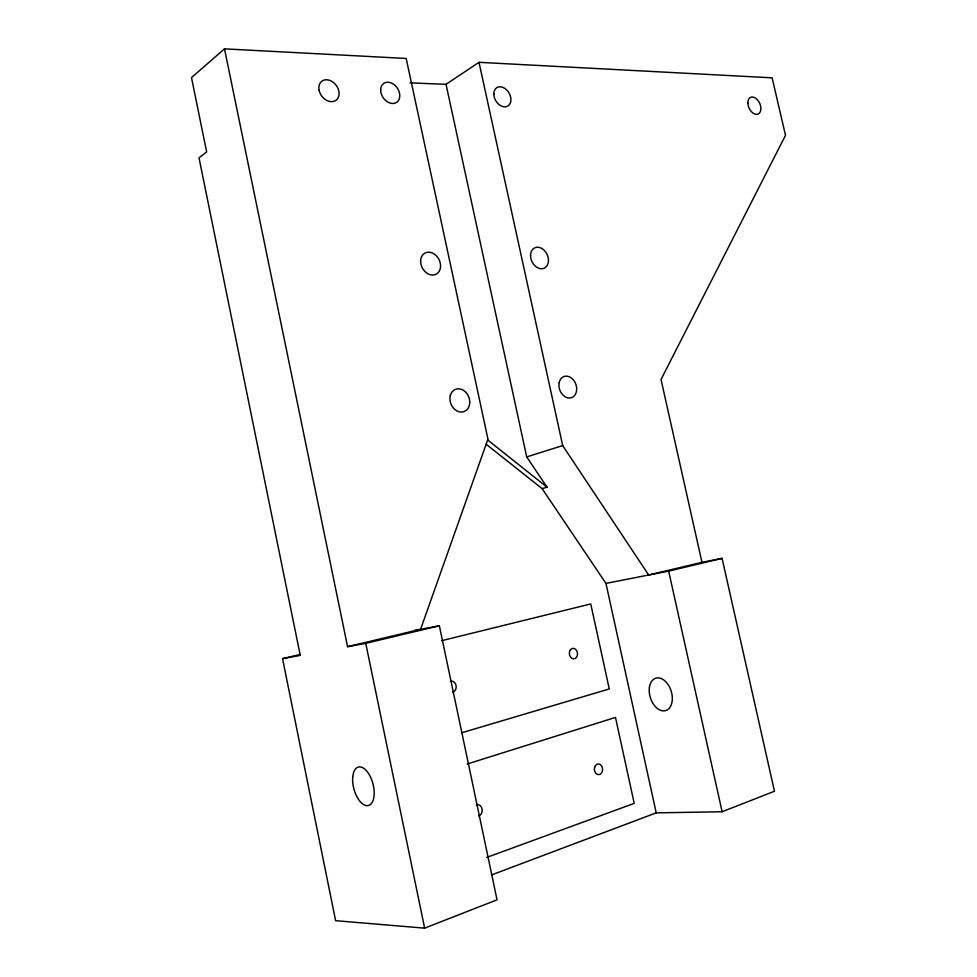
<?xml version="1.0" encoding="UTF-8"?>
<svg xmlns="http://www.w3.org/2000/svg" width="977" height="977" viewBox="0 0 977 977"><rect width="100%" height="100%" fill="white"/><g stroke="black" fill="none" stroke-linecap="round" stroke-linejoin="round"><path stroke-width="1.47" d="M224.49 48.85L347.568 646.676L420.598 629.298L487.95 439.113L406.188 58.461L224.49 48.85L191.492 77.586L206.648 151.923L199.003 157.822L300.257 655.384L282.536 658.645L335.624 920.688L424.641 928.15L497.037 899.817L439.345 625.781L414.688 630.409M410.096 82.862L446.037 84.327L478.999 62.32L772.123 77.83L785.508 135.339L661.026 379.467L701.962 562.337L722.076 558.356L774.468 791.26L722.125 811.753L656.214 812.864L491.431 874.989M486.619 857.488L634.22 803.363L615.486 717.423L467.226 764.002M446.037 84.327L526.701 456.906L562.691 445.597L648.691 575.013L701.962 562.337M462.17 732.64L609.269 688.944L590.743 603.945L441.555 640.717M486.314 444.364L542.101 488.61L547.071 487.205L526.701 456.906M347.568 646.676L365.74 643.33L439.345 625.781M542.101 488.61L605.96 583.403L668.659 571.093L722.076 558.356M282.536 658.645L300.293 654.443M487.584 439.906L547.071 487.205M668.659 571.093L722.125 811.753M605.96 583.403L656.214 812.864M478.999 62.32L562.691 445.597M365.74 643.33L424.641 928.15M450.373 681.189A5.63 4.653 85.4 0 1 456.039 685.451A5.63 4.653 85.4 0 1 452.693 692.168M476.41 804.853A5.764 4.629 -88.3 0 1 482.052 808.895A5.764 4.629 -88.3 0 1 478.742 815.978M352.758 776.825A19.882 9.868 75.4 0 0 367.291 805.683A19.882 9.868 75.4 0 0 370.173 776.336A19.882 9.868 75.4 0 0 352.758 776.825M747.869 103.257A9.172 5.825 65.6 0 0 757.932 114.126A9.172 5.825 65.6 0 0 757.309 99.678A9.172 5.825 65.6 0 0 747.869 103.257M493.825 93.975A10.723 7.669 59.7 0 0 506.672 106.566A10.723 7.669 59.7 0 0 506.636 89.896A10.723 7.669 59.7 0 0 493.825 93.975M380.664 89.847A11.468 8.537 55.9 0 0 394.855 103.208A11.468 8.537 55.9 0 0 395.148 85.549A11.468 8.537 55.9 0 0 380.664 89.847M319.113 90.409A11.895 9.025 53.4 0 0 335.929 100.35A11.895 9.025 53.4 0 0 331.862 81.372A11.895 9.025 53.4 0 0 319.113 90.409M569.823 650.719A5.264 4.091 82.3 0 0 573.475 658.816A5.264 4.091 82.3 0 0 576.955 651.195A5.264 4.091 82.3 0 0 569.823 650.719M594.908 766.554A5.361 4.091 87.2 0 0 598.559 774.639A5.361 4.091 87.2 0 0 601.991 766.627A5.361 4.091 87.2 0 0 594.908 766.554M649.461 687.014A16.939 10.918 72.9 0 0 664.299 710.853A16.939 10.918 72.9 0 0 668.524 685.243A16.939 10.918 72.9 0 0 649.461 687.014M450.287 395.722A11.919 9.575 68.5 0 0 462.377 411.989A11.919 9.575 68.5 0 0 466.896 393.56A11.919 9.575 68.5 0 0 450.287 395.722M420.611 261.213A11.956 9.355 61.9 0 0 435.51 274.5A11.956 9.355 61.9 0 0 435.681 255.156A11.956 9.355 61.9 0 0 420.611 261.213M530.56 255.693A11.235 8.366 64.9 0 0 544.067 268.272A11.235 8.366 64.9 0 0 543.908 250.027A11.235 8.366 64.9 0 0 530.56 255.693M559.186 382.581A11.235 8.537 70.2 0 0 570.238 397.981A11.235 8.537 70.2 0 0 573.987 380.664A11.235 8.537 70.2 0 0 559.186 382.581"/></g></svg>
